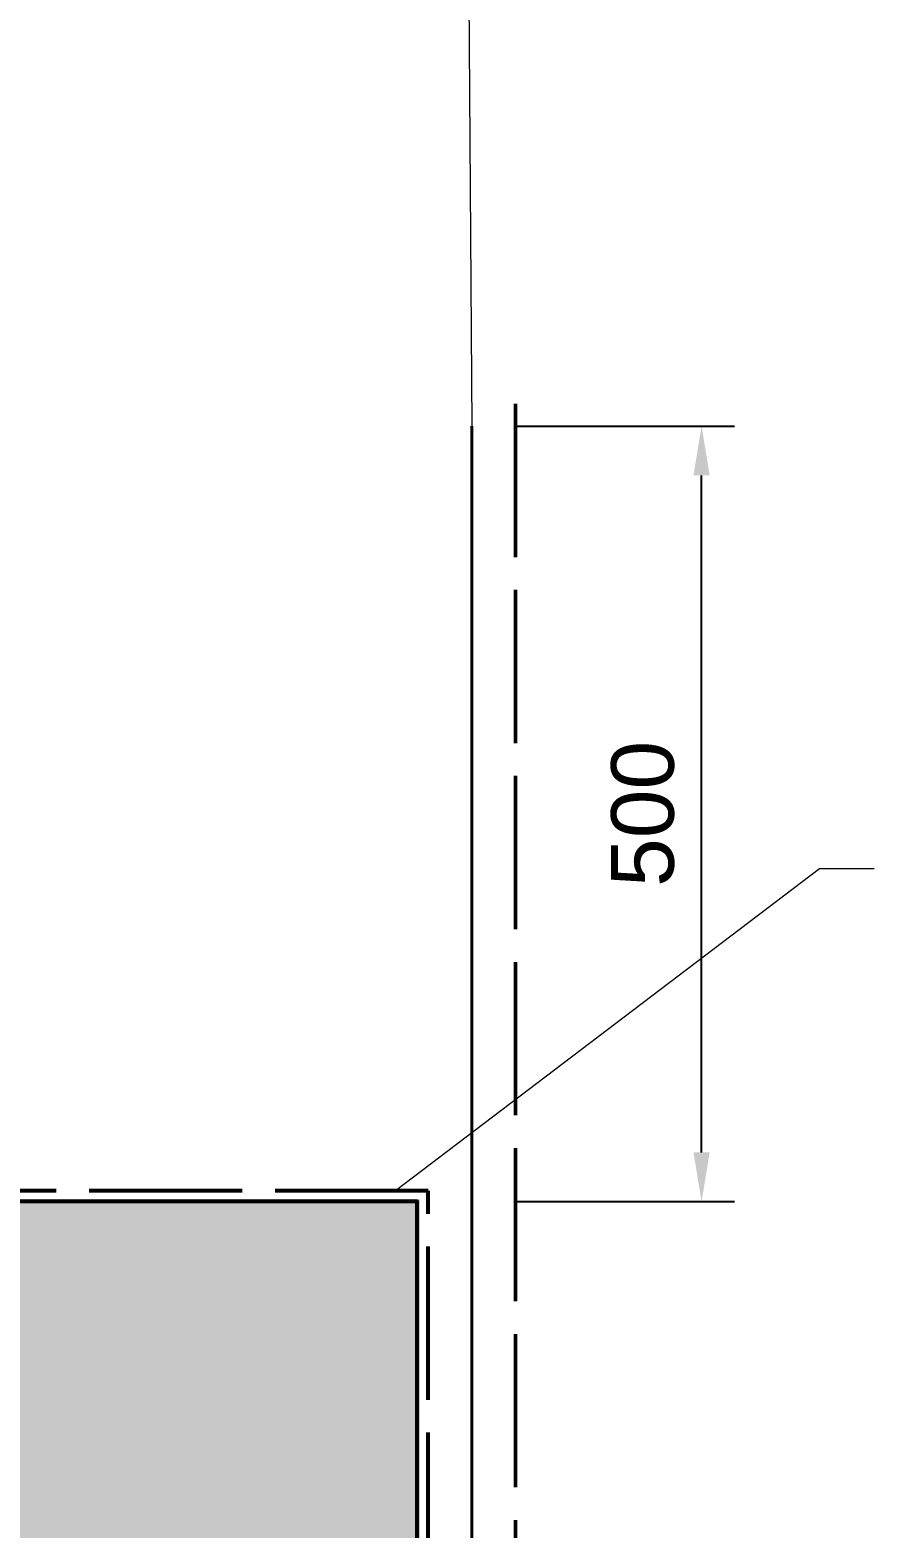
# Model space of a CAD drawing. Header units: millimetres. Extents: x -1589 to 4494, y -1079 to 3281.
# Drawn here: x 3200 to 3745, y 1350 to 2315 of the extents above; entities that cross this region are included whole.
import ezdxf

# ---------------------------------------------------------------- set-up
doc = ezdxf.new("R2010")
doc.units = ezdxf.units.MM
doc.linetypes.add('DASH_99_21', pattern=[119.944444, 98.777778, -21.166667])
for name, color, linetype in [('DIMENSIONS', 7, 'Continuous'), ('GEOFAB', 5, 'Continuous'), ('LEADERS', 7, 'Continuous'), ('MODULE_ART', 7, 'Continuous'), ('TANK', 7, 'Continuous')]:
    doc.layers.add(name, color=color, linetype=linetype)
doc.styles.add('ARIAL', font='arial.ttf')
doc.dimstyles.get("Standard").update_dxf_attribs({"dimtxt": 2.5, "dimasz": 2.5, "dimexe": 1.25, "dimexo": 0.625, "dimtad": 1, "dimcen": 2.5, "dimazin": 3, "dimtfac": 1, "dimtmove": 0, "dimatfit": 3})

# ---------------------------------------------------------------- blocks, each defined once
blk = doc.blocks.new('atlancube_face')
at = {"true_color": 0x000000}
blk.add_solid([(-1.79, -1.79), (1151.79, -1.79), (-1.79, 781.79), (1151.79, 781.79)], dxfattribs=at)

msp = doc.modelspace()

# ---------------------------------------------------------------- linework, layer by layer
at = {"layer": 'GEOFAB', "color": 5, "linetype": 'DASH_99_21', "lineweight": 50}
msp.add_line((3513.5, -63.5), (3513.5, 2088.22), dxfattribs=at)
at = {"layer": 'GEOFAB', "color": 6, "lineweight": 40}
msp.add_line((3485.28, -35.28), (3485.28, 2060), dxfattribs=at)
at = {"layer": 'GEOFAB', "color": 5, "linetype": 'DASH_99_21', "lineweight": 53}
msp.add_lwpolyline([(-7.06, -7.06), (3457.06, -7.06), (3457.06, 1567.06), (-7.06, 1567.06)], close=True, dxfattribs=at)
at = {"layer": 'LEADERS', "lineweight": 18}
for p, q in [((3478.22, 3065.42), (3485.28, 2060)), ((3709.43, 1774.49), (3435.89, 1567.06)), ((3744.71, 1774.49), (3709.43, 1774.49))]:
    msp.add_line(p, q, dxfattribs=at)
at = {"layer": 'TANK', "lineweight": 53}
msp.add_lwpolyline([(0, 0), (3450, 0), (3450, 1560), (0, 1560)], close=True, dxfattribs=at)

# ---------------------------------------------------------------- block references
at = {"layer": 'MODULE_ART'}
msp.add_blockref('atlancube_face', (2300, 780), dxfattribs=at)

# ---------------------------------------------------------------- dimensions: what is measured, and where the dimension line sits
at = {"layer": 'DIMENSIONS'}
msp.add_linear_dim(base=(3633.44, 1560), p1=(3513.5, 1560), p2=(3513.5, 2060), angle=90, dimstyle='Standard', override={"dimtxt": 40.414222, "dimasz": 31.75, "dimexe": 21.166667, "dimexo": 0, "dimgap": 17.638889, "dimtad": 1, "dimtih": 0, "dimtoh": 0, "dimdec": 0, "dimtxsty": 'ARIAL', "dimclrd": 7, "dimclre": 7, "dimclrt": 7}, dxfattribs=at).render()

doc.saveas('drawing.dxf')
